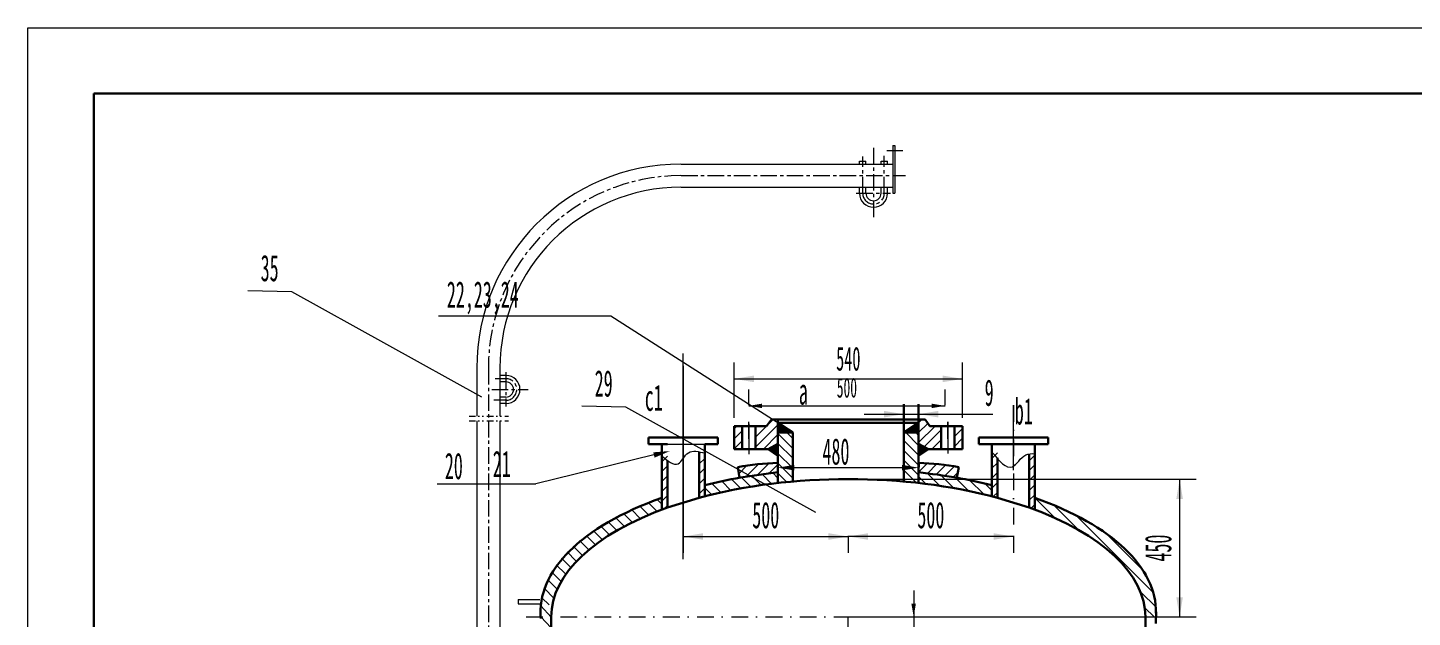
# Model space of a CAD drawing. Header units: millimetres. Extents: x -8058 to 12635, y -1342 to 1598.
# Drawn here: x 2119.8 to 2329.5, y 1508.2 to 1597.6 of the extents above; entities that cross this region are included whole.
import ezdxf

# ---------------------------------------------------------------- set-up
doc = ezdxf.new("R2010")
doc.units = ezdxf.units.MM
doc.header["$LTSCALE"] = 2
for name, pattern in [('CENTER', [2, 1.25, -0.25, 0.25, -0.25]), ('CENTERX2', [101.599999, 63.5, -12.7, 12.7, -12.7]), ('DASHDOTX2', [50.799999, 25.4, -12.7, 0, -12.7]), ('DIVIDE', [1.25, 0.5, -0.25, 0, -0.25, 0, -0.25])]:
    doc.linetypes.add(name, pattern=pattern)
doc.layers.get('0').update_dxf_attribs({"lineweight": 18})
for name, color, linetype, lineweight in [('1', 2, 'CENTER', 9), ('3', 4, 'DIVIDE', 9), ('A1', 7, 'Continuous', 30), ('定位线', 7, 'CENTERX2', 18), ('标注', 1, 'Continuous', 18), ('粗实线', 7, 'Continuous', 50), ('细粗线', 7, 'Continuous', 30)]:
    doc.layers.add(name, color=color, linetype=linetype, lineweight=lineweight)
doc.styles.get("Standard").update_dxf_attribs({"font": '', "width": 0.5})
doc.styles.get('Standard').set_extended_font_data('宋体')
doc.dimstyles.new('123', dxfattribs={"dimscale": 2, "dimtxt": 2.5, "dimasz": 2.5, "dimexe": 1.25, "dimexo": 0.625, "dimtad": 1, "dimdec": 0, "dimlfac": 20, "dimdsep": 46, "dimtxsty": 'Standard', "dimcen": 2.5, "dimdle": 5, "dimadec": 0, "dimazin": 0, "dimtfac": 1, "dimtdec": 0, "dimtmove": 0, "dimatfit": 3, "dimfxl": 1, "dimtolj": 1, "dimarcsym": 0})
pattern_1 = [(135, (0, 0), (-0.75, -0.75), [])]
pattern_2 = [(45, (0, 0), (-0.75, 0.75), [])]
pattern_3 = [(135, (0, 0), (-0.8980256, -0.8980256), [])]

# ---------------------------------------------------------------- blocks, each defined once
blk = doc.blocks.new('*X8')
at = {"layer": '标注', "linetype": 'Continuous'}
for points in [[(2244.07, 1520.48), (2247.07, 1519.98), (2247.07, 1520.98)], [(2269.07, 1520.48), (2266.07, 1519.98), (2266.07, 1520.98)]]:
    blk.add_hatch(color=0, dxfattribs=at).paths.add_polyline_path(points, flags=0)
at = {"layer": '标注', "color": 0, "linetype": 'Continuous'}
for p, q in [((2244.07, 1520.59), (2244.07, 1517.98)), ((2269.07, 1520.48), (2244.07, 1520.48)), ((2269.07, 1520.59), (2269.07, 1517.98))]:
    blk.add_line(p, q, dxfattribs=at)
at = {"layer": '标注', "color": 0, "insert": (2256.57, 1523.7), "char_height": 4, "width": 8, "attachment_point": 5}
blk.add_mtext('500', dxfattribs=at)
blk = doc.blocks.new('*X20')
at = {"layer": '标注', "linetype": 'Continuous'}
for points in [[(2294.25, 1529.18), (2294.75, 1526.18), (2293.75, 1526.18)], [(2294.25, 1508.28), (2294.75, 1511.28), (2293.75, 1511.28)]]:
    blk.add_hatch(color=0, dxfattribs=at).paths.add_polyline_path(points, flags=0)
at = {"layer": '标注', "color": 0, "linetype": 'Continuous'}
for p, q in [((2245.32, 1529.18), (2296.75, 1529.18)), ((2294.25, 1529.18), (2294.25, 1508.28)), ((2245.32, 1508.28), (2296.75, 1508.28))]:
    blk.add_line(p, q, dxfattribs=at)
at = {"layer": '标注', "color": 0, "insert": (2291.02, 1518.73), "char_height": 4, "width": 8.0894, "attachment_point": 5, "rotation": 90}
blk.add_mtext('450', dxfattribs=at)
blk = doc.blocks.new('*X21')
at = {"layer": '标注', "linetype": 'Continuous'}
for points in [[(2226.77, 1544.37), (2229.77, 1544.87), (2229.77, 1543.87)], [(2261.36, 1544.37), (2258.36, 1544.87), (2258.36, 1543.87)]]:
    blk.add_hatch(color=0, dxfattribs=at).paths.add_polyline_path(points, flags=0)
at = {"layer": '标注', "color": 0, "linetype": 'Continuous'}
for p, q in [((2226.77, 1538.45), (2226.77, 1546.87)), ((2261.36, 1538.45), (2261.36, 1546.87)), ((2226.77, 1544.37), (2261.36, 1544.37))]:
    blk.add_line(p, q, dxfattribs=at)
at = {"layer": '标注', "color": 0, "insert": (2244.07, 1547.4), "char_height": 3.6, "width": 7.2, "attachment_point": 5}
blk.add_mtext('540', dxfattribs=at)
blk = doc.blocks.new('*X23')
at = {"layer": '标注', "linetype": 'Continuous'}
for points in [[(2219.07, 1520.48), (2222.07, 1520.98), (2222.07, 1519.98)], [(2244.07, 1520.48), (2241.07, 1520.98), (2241.07, 1519.98)]]:
    blk.add_hatch(color=0, dxfattribs=at).paths.add_polyline_path(points, flags=0)
at = {"layer": '标注', "color": 0, "linetype": 'Continuous'}
for p, q in [((2219.07, 1534.23), (2219.07, 1517.98)), ((2219.07, 1520.48), (2244.07, 1520.48))]:
    blk.add_line(p, q, dxfattribs=at)
at = {"layer": '标注', "color": 0, "insert": (2231.57, 1523.7), "char_height": 4, "width": 8, "attachment_point": 5}
blk.add_mtext('500', dxfattribs=at)
blk = doc.blocks.new('*X24')
at = {"layer": '标注', "linetype": 'Continuous'}
for points in [[(2252.47, 1539.02), (2249.47, 1539.52), (2249.47, 1538.52)], [(2254.72, 1539.02), (2257.72, 1539.52), (2257.72, 1538.52)]]:
    blk.add_hatch(color=0, dxfattribs=at).paths.add_polyline_path(points, flags=0)
at = {"layer": '标注', "color": 0, "linetype": 'Continuous'}
for p, q in [((2252.47, 1539.24), (2252.47, 1536.52)), ((2254.72, 1539.24), (2254.72, 1536.52)), ((2246.47, 1539.02), (2265.98, 1539.02))]:
    blk.add_line(p, q, dxfattribs=at)
at = {"layer": '标注', "color": 0, "insert": (2265.4, 1542.25), "char_height": 4, "width": 8, "attachment_point": 5}
blk.add_mtext('9', dxfattribs=at)
blk = doc.blocks.new('*X25')
at = {"layer": '标注', "linetype": 'Continuous'}
for points in [[(2229, 1540.28), (2231, 1540.61), (2231, 1539.94)], [(2258.72, 1540.28), (2256.72, 1540.61), (2256.72, 1539.94)]]:
    blk.add_hatch(color=0, dxfattribs=at).paths.add_polyline_path(points, flags=0)
at = {"layer": '标注', "color": 0, "linetype": 'Continuous'}
for p, q in [((2229, 1540.36), (2229, 1542.78)), ((2258.72, 1540.36), (2258.72, 1542.78)), ((2229, 1540.28), (2258.72, 1540.28))]:
    blk.add_line(p, q, dxfattribs=at)
at = {"layer": '标注', "color": 0, "insert": (2243.86, 1543.01), "char_height": 3, "width": 6, "attachment_point": 5}
blk.add_mtext('500', dxfattribs=at)
blk = doc.blocks.new('*X56')
at = {"layer": '标注', "linetype": 'Continuous'}
for points in [[(2253.97, 1508.28), (2254.3, 1510.28), (2253.63, 1510.28)], [(2253.97, 1505.78), (2254.3, 1503.78), (2253.63, 1503.78)]]:
    blk.add_hatch(color=0, dxfattribs=at).paths.add_polyline_path(points, flags=0)
at = {"layer": '标注', "color": 0, "linetype": 'Continuous'}
for p, q in [((2253.97, 1512.28), (2253.97, 1499.53)), ((2245.32, 1508.28), (2256.47, 1508.28)), ((2245.32, 1505.78), (2256.47, 1505.78))]:
    blk.add_line(p, q, dxfattribs=at)
at = {"layer": '标注', "color": 0, "insert": (2250.74, 1500.81), "char_height": 4, "width": 8, "attachment_point": 5, "rotation": 90}
blk.add_mtext('50', dxfattribs=at)
blk = doc.blocks.new('*X57')
at = {"layer": '标注', "linetype": 'Continuous'}
blk.add_hatch(color=0, dxfattribs=at).paths.add_polyline_path([(27.55, -17.65), (25.73, -16.78), (26, -16.36)], flags=0)
at = {"layer": '标注', "color": 0, "linetype": 'Continuous'}
blk.add_line((27.55, -17.65), (0, 0), dxfattribs=at)
at = {"layer": '标注', "color": 0}
blk.add_line((0, 0), (0, 0), dxfattribs=at)
blk = doc.blocks.new('*X83')
at = {"layer": '标注', "color": 0, "linetype": 'Continuous'}
for p, q in [((6.68, -0.16), (0, 0)), ((35.45, -16.15), (6.68, -0.16))]:
    blk.add_line(p, q, dxfattribs=at)
at = {"layer": '标注', "color": 0}
blk.add_line((0, 0), (0, 0), dxfattribs=at)
blk = doc.blocks.new('*X84')
at = {"layer": '标注', "color": 0, "linetype": 'Continuous'}
for p, q in [((6.68, -0.16), (0, 0)), ((35.45, -16.15), (6.68, -0.16))]:
    blk.add_line(p, q, dxfattribs=at)
at = {"layer": '标注', "color": 0}
blk.add_line((0, 0), (0, 0), dxfattribs=at)

msp = doc.modelspace()

# ---------------------------------------------------------------- hatches: boundary and pattern name
at = {"layer": 'A1', "lineweight": 0}
h = msp.add_hatch(dxfattribs=at)
h.set_pattern_fill('JIS_WOOD', color=0, style=0, pattern_type=0)
h.set_pattern_definition(pattern_2)
h.paths.add_polyline_path([(2227.994, 1537.202), (2226.773, 1537.202), (2226.773, 1533.702), (2227.994, 1533.702)], flags=0)
h = msp.add_hatch(dxfattribs=at)
h.set_pattern_fill('JIS_WOOD', color=0, style=0, pattern_type=0)
h.set_pattern_definition(pattern_2)
h.paths.add_polyline_path([(2233.419, 1537.689), (2233.419, 1538.202), (2232.444, 1538.202), (2231.696, 1537.202), (2230.013, 1537.202), (2230.013, 1533.702), (2231.909, 1533.702), (2233.419, 1534.549)], flags=0)
at = {"layer": 'A1'}
for points in [[(2233.419, 1537.689), (2233.419, 1536.221), (2235.669, 1536.221)], [(2233.419, 1537.689), (2233.419, 1536.221), (2235.669, 1536.221)], [(2254.719, 1537.689), (2252.469, 1536.221), (2254.719, 1536.221)], [(2233.419, 1534.549), (2231.909, 1533.702), (2233.419, 1532.726)], [(2256.229, 1533.702), (2254.719, 1534.549), (2254.719, 1532.726)]]:
    msp.add_hatch(color=0, dxfattribs=at).paths.add_polyline_path(points, flags=0)
at = {"layer": 'A1', "lineweight": 0}
h = msp.add_hatch(dxfattribs=at)
h.set_pattern_fill('JIS_WOOD', color=0, style=0, pattern_type=0)
h.set_pattern_definition(pattern_2)
h.paths.add_polyline_path([(2258.125, 1537.202), (2256.442, 1537.202), (2255.694, 1538.202), (2254.719, 1538.202), (2254.719, 1537.689), (2254.719, 1536.221), (2254.719, 1534.549), (2256.229, 1533.702), (2258.125, 1533.702)], flags=0)
h = msp.add_hatch(dxfattribs=at)
h.set_pattern_fill('JIS_WOOD', color=0, style=0, pattern_type=0)
h.set_pattern_definition(pattern_2)
h.paths.add_polyline_path([(2261.365, 1537.202), (2260.144, 1537.202), (2260.144, 1533.702), (2261.365, 1533.702)], flags=0)
h = msp.add_hatch(dxfattribs=at)
h.set_pattern_fill('JIS_WOOD', color=0, style=0, pattern_type=0)
h.set_pattern_definition(pattern_1)
edge = h.paths.add_edge_path(flags=0)
edge.add_line((2235.669, 1536.221), (2233.419, 1536.221))
edge.add_line((2233.419, 1536.221), (2233.419, 1528.586))
edge.add_line((2233.419, 1528.586), (2235.669, 1528.812))
edge.add_spline(control_points=[(2235.669, 1528.812), (2234.538, 1528.712), (2233.419, 1528.586)], knot_values=[0, 0, 0, 2.2614186, 2.2614186, 2.2614186], weights=[1, 1, 1], degree=2, periodic=0)
edge.add_line((2235.669, 1528.812), (2235.669, 1536.221))
h = msp.add_hatch(dxfattribs=at)
h.set_pattern_fill('JIS_WOOD', color=0, style=0, pattern_type=0)
h.set_pattern_definition(pattern_1)
edge = h.paths.add_edge_path(flags=0)
edge.add_line((2254.719, 1536.221), (2252.469, 1536.221))
edge.add_line((2252.469, 1536.221), (2252.469, 1528.812))
edge.add_line((2252.469, 1528.812), (2254.719, 1528.586))
edge.add_spline(control_points=[(2254.719, 1528.586), (2253.6, 1528.712), (2252.469, 1528.812)], knot_values=[0, 0, 0, 2.2614186, 2.2614186, 2.2614186], weights=[1, 1, 1], degree=2, periodic=0)
edge.add_line((2254.719, 1528.586), (2254.719, 1536.221))
h = msp.add_hatch(dxfattribs=at)
h.set_pattern_fill('JIS_WOOD', color=0, style=0, pattern_type=0)
h.set_pattern_definition(pattern_2)
edge = h.paths.add_edge_path(flags=0)
edge.add_spline(control_points=[(2222.319, 1533.066), (2222.035, 1533.135), (2221.75, 1533.204), (2221.469, 1533.251)], knot_values=[0, 0, 0, 0, 0.8701692, 0.8701692, 0.8701692, 0.8701692], weights=[1, 1, 1, 1], degree=3, periodic=0)
edge.add_line((2221.469, 1533.251), (2221.469, 1527.981))
edge.add_line((2221.469, 1527.981), (2221.469, 1526.353))
edge.add_line((2221.469, 1526.353), (2222.319, 1526.576))
edge.add_spline(control_points=[(2222.319, 1526.576), (2221.891, 1526.467), (2221.469, 1526.353)], knot_values=[0, 0, 0, 0.8789197, 0.8789197, 0.8789197], weights=[1, 1, 1], degree=2, periodic=0)
edge.add_line((2222.319, 1526.576), (2222.319, 1527.981))
edge.add_line((2222.319, 1527.981), (2222.319, 1533.066))
h = msp.add_hatch(dxfattribs=at)
h.set_pattern_fill('JIS_WOOD', color=0, style=0, pattern_type=0)
h.set_pattern_definition(pattern_2)
edge = h.paths.add_edge_path(flags=0)
edge.add_spline(control_points=[(2266.669, 1533.251), (2266.388, 1533.204), (2266.104, 1533.135), (2265.819, 1533.066)], knot_values=[0, 0, 0, 0, 0.8701692, 0.8701692, 0.8701692, 0.8701692], weights=[1, 1, 1, 1], degree=3, periodic=0)
edge.add_line((2265.819, 1533.066), (2265.819, 1527.981))
edge.add_line((2265.819, 1527.981), (2265.819, 1526.576))
edge.add_line((2265.819, 1526.576), (2266.669, 1526.353))
edge.add_spline(control_points=[(2266.669, 1526.353), (2266.247, 1526.467), (2265.819, 1526.576)], knot_values=[0, 0, 0, 0.8789197, 0.8789197, 0.8789197], weights=[1, 1, 1], degree=2, periodic=0)
edge.add_line((2266.669, 1526.353), (2266.669, 1527.981))
edge.add_line((2266.669, 1527.981), (2266.669, 1533.251))
h = msp.add_hatch(dxfattribs=at)
h.set_pattern_fill('JIS_WOOD', color=0, style=0, pattern_type=0)
h.set_pattern_definition(pattern_2)
edge = h.paths.add_edge_path(flags=0)
edge.add_line((2216.669, 1532.677), (2215.819, 1532.677))
edge.add_line((2215.819, 1532.677), (2215.819, 1527.981))
edge.add_line((2215.819, 1527.981), (2215.819, 1524.548))
edge.add_line((2215.819, 1524.548), (2216.669, 1524.859))
edge.add_spline(control_points=[(2216.669, 1524.859), (2216.24, 1524.706), (2215.819, 1524.548)], knot_values=[0, 0, 0, 0.9049924, 0.9049924, 0.9049924], weights=[1, 1, 1], degree=2, periodic=0)
edge.add_line((2216.669, 1524.859), (2216.669, 1527.981))
edge.add_line((2216.669, 1527.981), (2216.669, 1532.677))
h = msp.add_hatch(dxfattribs=at)
h.set_pattern_fill('JIS_WOOD', color=0, style=0, pattern_type=0)
h.set_pattern_definition(pattern_2)
edge = h.paths.add_edge_path(flags=0)
edge.add_arc((2233.822, 1498.905), 32.721, 90.77673, 101.44219)
edge.add_line((2227.331, 1530.976), (2227.611, 1529.381))
edge.add_line((2227.611, 1529.381), (2233.419, 1530.205))
edge.add_spline(control_points=[(2233.419, 1530.205), (2230.457, 1529.882), (2227.611, 1529.381)], knot_values=[0, 0, 0, 5.8672664, 5.8672664, 5.8672664], weights=[1, 1, 1], degree=2, periodic=0)
edge.add_line((2233.378, 1530.201), (2233.378, 1531.623))
h = msp.add_hatch(dxfattribs=at)
h.set_pattern_fill('JIS_WOOD', color=0, style=0, pattern_type=0)
h.set_pattern_definition(pattern_2)
edge = h.paths.add_edge_path(flags=0)
edge.add_arc((2254.316, 1498.905), 32.721, 78.55781, 89.22327)
edge.add_line((2254.76, 1531.623), (2254.719, 1530.205))
edge.add_line((2254.719, 1530.205), (2260.527, 1529.381))
edge.add_spline(control_points=[(2260.527, 1529.381), (2257.681, 1529.882), (2254.719, 1530.205)], knot_values=[0, 0, 0, 5.8672664, 5.8672664, 5.8672664], weights=[1, 1, 1], degree=2, periodic=0)
edge.add_line((2260.527, 1529.381), (2260.807, 1530.976))
h = msp.add_hatch(dxfattribs=at)
h.set_pattern_fill('JIS_WOOD', color=0, style=0, pattern_type=0)
h.set_pattern_definition(pattern_2)
edge = h.paths.add_edge_path(flags=0)
edge.add_line((2272.319, 1532.677), (2271.469, 1532.677))
edge.add_line((2271.469, 1532.677), (2271.469, 1527.981))
edge.add_line((2271.469, 1527.981), (2271.469, 1524.859))
edge.add_line((2271.469, 1524.859), (2272.319, 1524.548))
edge.add_spline(control_points=[(2272.319, 1524.548), (2271.898, 1524.706), (2271.469, 1524.859)], knot_values=[0, 0, 0, 0.9049924, 0.9049924, 0.9049924], weights=[1, 1, 1], degree=2, periodic=0)
edge.add_line((2272.319, 1524.548), (2272.319, 1527.981))
edge.add_line((2272.319, 1527.981), (2272.319, 1532.677))
h = msp.add_hatch(dxfattribs=at)
h.set_pattern_fill('ANSI31', color=0, style=0, pattern_type=0)
h.set_pattern_definition(pattern_3)
edge = h.paths.add_edge_path(flags=0)
edge.add_spline(control_points=[(2233.419, 1528.586), (2227.58, 1527.925), (2222.319, 1526.576)], knot_values=[0, 0, 0, 11.2894531, 11.2894531, 11.2894531], weights=[1, 1, 1], degree=2, periodic=0)
edge.add_line((2233.419, 1528.586), (2233.419, 1530.205))
edge.add_spline(control_points=[(2233.419, 1530.205), (2227.603, 1529.57), (2222.319, 1528.271)], knot_values=[0, 0, 0, 11.2754372, 11.2754372, 11.2754372], weights=[1, 1, 1], degree=2, periodic=0)
edge.add_line((2222.319, 1528.271), (2222.319, 1527.981))
edge.add_line((2222.319, 1527.981), (2222.319, 1526.576))
h = msp.add_hatch(dxfattribs=at)
h.set_pattern_fill('ANSI31', color=0, style=0, pattern_type=0)
h.set_pattern_definition(pattern_3)
edge = h.paths.add_edge_path(flags=0)
edge.add_spline(control_points=[(2265.819, 1528.271), (2263.247, 1528.903), (2260.527, 1529.381)], knot_values=[0, 0, 0, 5.4081208, 5.4081208, 5.4081208], weights=[1, 1, 1], degree=2, periodic=0)
edge.add_spline(control_points=[(2260.527, 1529.381), (2257.681, 1529.882), (2254.719, 1530.205)], knot_values=[0, 0, 0, 5.8672664, 5.8672664, 5.8672664], weights=[1, 1, 1], degree=2, periodic=0)
edge.add_line((2254.719, 1530.205), (2254.719, 1528.586))
edge.add_line((2254.719, 1528.586), (2265.819, 1526.576))
edge.add_spline(control_points=[(2265.819, 1526.576), (2260.558, 1527.925), (2254.719, 1528.586)], knot_values=[0, 0, 0, 11.2894531, 11.2894531, 11.2894531], weights=[1, 1, 1], degree=2, periodic=0)
edge.add_line((2265.819, 1526.576), (2265.819, 1528.271))
h = msp.add_hatch(dxfattribs=at)
h.set_pattern_fill('ANSI31', color=0, style=0, pattern_type=0)
h.set_pattern_definition(pattern_3)
edge = h.paths.add_edge_path(flags=0)
edge.add_spline(control_points=[(2215.819, 1524.548), (2200.911, 1518.964), (2199.241, 1510.103)], knot_values=[0, 0, 0, 22.9599336, 22.9599336, 22.9599336], weights=[1, 1, 1], degree=2, periodic=0)
edge.add_line((2215.819, 1524.548), (2215.819, 1526.338))
edge.add_spline(control_points=[(2215.819, 1526.338), (2198.543, 1520.206), (2197.519, 1510.103)], knot_values=[0, 0, 0, 25.790932, 25.790932, 25.790932], weights=[1, 1, 1], degree=2, periodic=0)
edge.add_line((2197.519, 1510.103), (2199.241, 1510.103))
h = msp.add_hatch(dxfattribs=at)
h.set_pattern_fill('ANSI31', color=0, style=0, pattern_type=0)
h.set_pattern_definition(pattern_3)
edge = h.paths.add_edge_path(flags=0)
edge.add_spline(control_points=[(2290.671, 1509.08), (2290.671, 1519.825), (2272.319, 1526.338)], knot_values=[0, 0, 0, 26.8566057, 26.8566057, 26.8566057], weights=[1, 1, 1], degree=2, periodic=0)
edge.add_line((2272.319, 1526.338), (2272.319, 1524.548))
edge.add_line((2272.319, 1524.548), (2289.069, 1508.28))
edge.add_spline(control_points=[(2289.069, 1508.28), (2289.069, 1518.274), (2272.319, 1524.548)], knot_values=[0, 0, 0, 24.8518301, 24.8518301, 24.8518301], weights=[1, 1, 1], degree=2, periodic=0)
edge.add_line((2289.069, 1508.28), (2290.67, 1508.28))
edge.add_line((2290.67, 1508.28), (2290.671, 1509.054))
edge.add_spline(control_points=[(2290.671, 1509.054), (2290.671, 1509.067), (2290.671, 1509.08)], knot_values=[0, 0, 0, 0.0253579, 0.0253579, 0.0253579], weights=[1, 1, 1], degree=2, periodic=0)
at = {"layer": '标注'}
for points in [[(2214.532, 1533.239), (2217.059, 1533.429), (2214.73, 1532.43)], [(2235.878, 1531.331), (2235.878, 1530.498), (2233.378, 1530.914)], [(2252.219, 1531.331), (2252.219, 1530.498), (2254.719, 1530.914)]]:
    msp.add_hatch(color=0, dxfattribs=at).paths.add_polyline_path(points, flags=0)

# ---------------------------------------------------------------- linework, layer by layer
at = {"color": 0}
for p, q in [((2250.807, 1579.764), (2251.132, 1579.764)), ((2250.807, 1579.764), (2250.807, 1572.525)), ((2251.132, 1579.764), (2251.132, 1572.525)), ((2245.774, 1577.384), (2246.746, 1577.384)), ((2245.774, 1576.92), (2245.774, 1577.384)), ((2246.746, 1576.92), (2246.746, 1577.384)), ((2249.036, 1577.384), (2250.008, 1577.384)), ((2249.036, 1576.92), (2249.036, 1577.384)), ((2250.008, 1576.92), (2250.008, 1577.384)), ((2218.758, 1576.92), (2250.807, 1576.92)), ((2218.758, 1573.421), (2250.807, 1573.421)), ((2245.774, 1572.503), (2245.774, 1573.421)), ((2246.746, 1572.503), (2246.746, 1573.421)), ((2249.036, 1572.503), (2249.036, 1573.421)), ((2250.008, 1572.503), (2250.008, 1573.421)), ((2250.807, 1572.525), (2251.132, 1572.525)), ((2187.807, 1546.005), (2187.807, 1538.71)), ((2191.307, 1546.005), (2191.307, 1538.71)), ((2192.225, 1544.882), (2191.307, 1544.882)), ((2192.225, 1543.91), (2191.307, 1543.91)), ((2192.225, 1541.619), (2191.307, 1541.619)), ((2192.225, 1540.647), (2191.307, 1540.647)), ((2187.807, 1538.014), (2187.807, 1498.288)), ((2191.307, 1538.014), (2191.307, 1498.288)), ((2194.094, 1510.926), (2197.335, 1510.926)), ((2194.094, 1510.926), (2194.094, 1510.278)), ((2194.094, 1510.278), (2197.335, 1510.278))]:
    msp.add_line(p, q, dxfattribs=at)
for centre, radius, start, end in [((2218.723, 1546.005), 30.915, 90, 180), ((2218.723, 1546.005), 27.415, 90, 180), ((2247.891, 1572.503), 2.117, 180, 0), ((2247.891, 1572.503), 1.145, 180, 0), ((2192.225, 1542.764), 2.117, 270, 90), ((2192.225, 1542.764), 1.145, 270, 90)]:
    msp.add_arc(centre, radius, start, end, dxfattribs=at)
at = {"layer": '1', "color": 0}
for p, q in [((2247.891, 1579.402), (2247.891, 1568.773)), ((2246.26, 1572.503), (2246.26, 1578.087)), ((2249.522, 1572.503), (2249.522, 1578.16)), ((2249.899, 1578.979), (2252.333, 1578.979)), ((2218.758, 1575.17), (2252.739, 1575.17)), ((2245.28, 1572.503), (2250.471, 1572.503)), ((2189.557, 1546.005), (2189.557, 1455.983)), ((2192.225, 1544.396), (2190.574, 1544.396)), ((2192.225, 1545.376), (2192.225, 1540.184)), ((2190.075, 1542.764), (2195.605, 1542.764)), ((2192.225, 1541.133), (2190.374, 1541.133))]:
    msp.add_line(p, q, dxfattribs=at)
for centre, radius, start, end in [((2218.723, 1546.005), 29.165, 90, 180), ((2247.891, 1572.503), 1.631, 180, 0), ((2192.225, 1542.764), 1.631, 270, 90)]:
    msp.add_arc(centre, radius, start, end, dxfattribs=at)
at = {"layer": '3', "color": 0}
for p, q in [((2186.628, 1538.71), (2192.598, 1538.71)), ((2186.628, 1538.014), (2192.598, 1538.014))]:
    msp.add_line(p, q, dxfattribs=at)
at = {"layer": 'A1', "color": 0, "linetype": 'DASHDOTX2', "lineweight": 0}
for p, q in [((2195.171, 1553.873), (2181.99, 1553.873)), ((2187.793, 1528.409), (2181.792, 1528.409))]:
    msp.add_line(p, q, dxfattribs=at)
at = {"layer": 'A1', "color": 0, "lineweight": 30}
for p, q in [((2231.696, 1537.202), (2226.773, 1537.202)), ((2227.994, 1537.202), (2227.994, 1533.702)), ((2230.013, 1537.202), (2230.013, 1533.702)), ((2232.444, 1538.202), (2231.696, 1537.202)), ((2233.419, 1537.689), (2254.719, 1537.689)), ((2233.419, 1537.689), (2233.419, 1528.586)), ((2255.694, 1538.202), (2256.442, 1537.202)), ((2256.442, 1537.202), (2261.365, 1537.202)), ((2260.144, 1537.202), (2258.125, 1537.202)), ((2258.125, 1537.202), (2258.125, 1533.702)), ((2260.144, 1537.202), (2260.144, 1533.702)), ((2213.819, 1534.481), (2213.819, 1535.481)), ((2213.819, 1535.481), (2224.319, 1535.481)), ((2224.319, 1534.481), (2224.319, 1535.481)), ((2235.669, 1536.221), (2235.669, 1528.812)), ((2252.469, 1536.221), (2252.469, 1528.812)), ((2254.719, 1536.221), (2254.719, 1528.586)), ((2263.819, 1534.481), (2263.819, 1535.481)), ((2274.319, 1535.481), (2263.819, 1535.481)), ((2274.319, 1534.481), (2274.319, 1535.481)), ((2215.819, 1527.981), (2215.819, 1534.481)), ((2221.469, 1527.981), (2221.469, 1533.251)), ((2222.319, 1534.481), (2222.319, 1527.981)), ((2222.319, 1534.481), (2224.319, 1534.481)), ((2231.909, 1533.702), (2226.773, 1533.702)), ((2256.229, 1533.702), (2261.365, 1533.702)), ((2265.819, 1534.481), (2263.819, 1534.481)), ((2272.319, 1534.481), (2265.819, 1534.481)), ((2265.819, 1534.481), (2265.819, 1526.576)), ((2271.469, 1533.014), (2271.469, 1527.981)), ((2272.319, 1527.981), (2272.319, 1534.481)), ((2272.319, 1534.481), (2274.319, 1534.481)), ((2216.669, 1532.019), (2216.669, 1527.981)), ((2227.331, 1530.976), (2227.611, 1529.381)), ((2260.807, 1530.976), (2260.527, 1529.381)), ((2266.669, 1526.353), (2266.669, 1532.426)), ((2215.819, 1527.981), (2215.819, 1524.548)), ((2216.669, 1527.981), (2216.669, 1524.859)), ((2221.469, 1527.981), (2221.469, 1526.353)), ((2222.319, 1527.981), (2222.319, 1526.576)), ((2271.469, 1527.981), (2271.469, 1524.859)), ((2272.319, 1527.981), (2272.319, 1524.548)), ((2221.469, 1526.353), (2216.669, 1524.859))]:
    msp.add_line(p, q, dxfattribs=at)
at = {"layer": 'A1', "color": 0}
for p, q in [((2226.773, 1537.202), (2226.773, 1533.702)), ((2227.994, 1537.202), (2230.013, 1537.202)), ((2233.419, 1537.689), (2233.419, 1538.202)), ((2233.419, 1537.689), (2235.669, 1536.221)), ((2254.719, 1537.689), (2252.469, 1536.221)), ((2254.719, 1537.689), (2254.719, 1538.202)), ((2254.719, 1537.689), (2254.719, 1536.221)), ((2261.365, 1537.202), (2261.365, 1533.702)), ((2235.669, 1536.221), (2233.378, 1536.221)), ((2252.469, 1536.221), (2254.719, 1536.221)), ((2252.469, 1536.221), (2252.469, 1528.812)), ((2252.469, 1536.221), (2254.719, 1536.221)), ((2254.719, 1536.221), (2254.719, 1528.586)), ((2215.819, 1534.481), (2213.819, 1534.481)), ((2215.819, 1534.481), (2216.669, 1534.481)), ((2233.419, 1534.549), (2231.909, 1533.702)), ((2231.909, 1533.702), (2233.419, 1532.726)), ((2254.719, 1534.549), (2256.229, 1533.702)), ((2256.229, 1533.702), (2254.719, 1532.726)), ((2272.319, 1534.481), (2271.469, 1534.481)), ((2215.92, 1532.677), (2215.819, 1532.677)), ((2227.331, 1530.976), (2227.611, 1529.381)), ((2233.378, 1531.623), (2233.419, 1531.623)), ((2233.378, 1530.946), (2233.378, 1530.977)), ((2254.76, 1531.623), (2254.719, 1530.205)), ((2254.719, 1530.946), (2254.719, 1530.977)), ((2254.719, 1530.205), (2254.719, 1528.586)), ((2199.069, 1508.28), (2199.069, 1505.78)), ((2289.069, 1508.28), (2289.069, 1469.574)), ((2290.671, 1509.08), (2290.669, 1507.297))]:
    msp.add_line(p, q, dxfattribs=at)
at = {"layer": 'A1', "color": 0, "linetype": 'ByBlock', "lineweight": 30}
for p, q in [((2244.069, 1538.202), (2232.444, 1538.202)), ((2244.069, 1538.202), (2255.694, 1538.202)), ((2266.669, 1526.353), (2271.469, 1524.859))]:
    msp.add_line(p, q, dxfattribs=at)
at = {"layer": 'A1', "color": 0, "linetype": 'ByBlock'}
msp.add_line((2244.069, 1538.202), (2254.719, 1538.202), dxfattribs=at)
at = {"layer": 'A1', "color": 0, "lineweight": 0}
for p, q in [((2197.487, 1509.968), (2199.061, 1508.273)), ((2197.497, 1508.301), (2199.069, 1506.622))]:
    msp.add_line(p, q, dxfattribs=at)
at = {"layer": 'A1', "color": 0, "lineweight": 30}
for centre, start, end in [((2233.822, 1498.905), 90.77673, 101.44219), ((2254.316, 1498.905), 78.55781, 89.22327)]:
    msp.add_arc(centre, 32.721, start, end, dxfattribs=at)
at = {"layer": 'A1', "color": 0}
for centre, major_axis, ratio, start_param, end_param in [((2244.069, 1508.28), (-45, 0), 0.4644444, 4.1862223, 5.2385557), ((2244.069, 1509.08), (-46.602, 0), 0.4656429, 5.3636554, 6.3306126), ((2244.069, 1508.28), (-45, 0), 0.4644444, 5.3670481, 6.2831853)]:
    msp.add_ellipse(centre, major_axis=major_axis, ratio=ratio, start_param=start_param, end_param=end_param, dxfattribs=at)
at = {"layer": 'A1', "color": 0, "linetype": 'ByBlock', "lineweight": 30}
for centre, major_axis, ratio, start_param, end_param in [((2244.069, 1509.08), (-46.602, 0), 0.4656429, 4.9429562, 5.1979627), ((2244.069, 1509.08), (-46.602, 0), 0.4656429, 4.2268153, 4.4827416), ((2244.069, 1508.28), (-45, 0), 0.4644444, 3.1415927, 4.0577298), ((2244.069, 1509.08), (-46.602, 0), 0.4656429, 3.1317962, 4.0611226)]:
    msp.add_ellipse(centre, major_axis=major_axis, ratio=ratio, start_param=start_param, end_param=end_param, dxfattribs=at)
at = {"layer": '定位线', "color": 0, "linetype": 'DASHDOTX2'}
for p, q in [((2219.069, 1517.03), (2219.069, 1548.233)), ((2269.069, 1530.549), (2269.069, 1540.384)), ((2229.004, 1537.55), (2229.004, 1532.983)), ((2259.134, 1537.869), (2259.134, 1533.041))]:
    msp.add_line(p, q, dxfattribs=at)
at = {"layer": '定位线', "color": 0}
msp.add_line((2219.069, 1546.342), (2219.069, 1523.808), dxfattribs=at)
at = {"layer": '定位线', "color": 0, "linetype": 'DASHDOTX2', "ltscale": 0.05}
for p, q in [((2269.069, 1540.384), (2269.069, 1521.844)), ((2195.279, 1508.28), (2296.407, 1508.28))]:
    msp.add_line(p, q, dxfattribs=at)
at = {"layer": '标注', "color": 0}
for p, q in [((2208.117, 1553.873), (2195.171, 1553.873)), ((2215.819, 1534.481), (2222.319, 1534.481)), ((2214.631, 1532.835), (2196.747, 1528.456)), ((2235.878, 1530.914), (2252.219, 1530.914)), ((2196.723, 1528.429), (2187.793, 1528.429))]:
    msp.add_line(p, q, dxfattribs=at)
at = {"layer": '标注', "color": 0, "lineweight": 30}
for p, q in [((2252.469, 1533.765), (2252.469, 1540.557)), ((2254.719, 1533.765), (2254.719, 1540.557))]:
    msp.add_line(p, q, dxfattribs=at)
at = {"layer": '标注', "color": 0, "linetype": 'DASHDOTX2', "ltscale": 0.05}
for p, q in [((2229.004, 1535.298), (2229.004, 1539.106)), ((2259.134, 1535.298), (2259.134, 1539.106))]:
    msp.add_line(p, q, dxfattribs=at)
at = {"layer": '标注', "color": 0, "linetype": 'ByBlock'}
msp.add_line((2244.069, 1505.78), (2244.069, 1508.28), dxfattribs=at)
at = {"layer": '标注', "color": 0, "linetype": 'DASHDOTX2'}
msp.add_line((2244.069, 1508.28), (2292.719, 1508.28), dxfattribs=at)
at = {"layer": '标注', "color": 0}
for points, knots in [([(2215.834, 1532.685), (2216.732, 1531.941), (2218.382, 1530.573), (2219.673, 1533.854), (2221.414, 1533.355), (2222.317, 1533.095)], [0, 0, 0, 0, 2.7763589, 5.1001779, 7.6066885, 7.6066885, 7.6066885, 7.6066885]), ([(2265.831, 1533.275), (2266.914, 1531.961), (2268.772, 1529.707), (2270.431, 1533.048), (2271.832, 1533.063), (2272.319, 1533.027)], [0, 0, 0, 0, 3.869632, 6.6398669, 8.060489, 8.060489, 8.060489, 8.060489])]:
    msp.add_open_spline(points, degree=3, knots=knots, dxfattribs=at)
at = {"layer": '粗实线', "lineweight": 9}
for p, q in [((2119.788, 756.6), (2119.788, 1597.6)), ((2119.788, 1597.6), (2713.788, 1597.6))]:
    msp.add_line(p, q, dxfattribs=at)
at = {"layer": '细粗线'}
for p, q in [((2129.788, 781.6), (2129.788, 1587.6)), ((2129.788, 1587.6), (2703.788, 1587.6))]:
    msp.add_line(p, q, dxfattribs=at)

# ---------------------------------------------------------------- block references
at = {"layer": '标注', "color": 0}
for name, p in [('*X83', (2153.129, 1557.734)), ('*X57', (2208.117, 1553.873)), ('*X84', (2203.717, 1540.25))]:
    msp.add_blockref(name, p, dxfattribs=at)

# ---------------------------------------------------------------- texts
at = {"layer": '标注', "color": 0, "width": 0.5}
msp.add_text('20', height=4, dxfattribs=at).set_placement((2182.967, 1529.171))
at = {"layer": '标注', "color": 0, "char_height": 4}
for s, insert, width, attachment_point in [('35', (2157.793, 1563.17), 19.68326, 3), ('22,23,24', (2183.271, 1559.158), 28.88988, 1), ('29', (2208.381, 1545.687), 19.68326, 3), ('c1', (2213.247, 1543.526), 7.86815, 1), ('\\pxt0.28125;a', (2236.579, 1544.479), 7.86815, 1), ('b1', (2269.29, 1541.46), 7.86815, 1), ('480', (2240.162, 1535.375), 7.86815, 1), ('21', (2190.225, 1533.477), 55.14766, 1)]:
    msp.add_mtext(s, dxfattribs=dict(at, insert=insert, width=width, attachment_point=attachment_point))

# ---------------------------------------------------------------- dimensions: what is measured, and where the dimension line sits
at = {"layer": '标注', "color": 0}
dim = msp.add_linear_dim(base=(2261.365, 1544.372), p1=(2226.773, 1537.202), p2=(2261.365, 1537.202), text='540', dimstyle='123', override={"dimtxt": 1.8, "dimasz": 1.5, "dimsah": 1, "dimdle": 3, "dimtzin": 0}, dxfattribs=at)
dim.commit()
dim.dimension.update_dxf_attribs({"geometry": '*X21', "text_midpoint": (2244.069, 1547.402)})
for base, p1, p2, text, override, picture, middle in [((2258.719, 1540.277), (2229.004, 1539.106), (2258.719, 1539.106), '500', {"dimtxt": 1.5, "dimasz": 1, "dimsah": 1, "dimdle": 2, "dimtzin": 0}, '*X25', (2243.861, 1543.01)), ((2254.719, 1539.02), (2252.469, 1540.494), (2254.719, 1540.494), '9', {"dimtxt": 2, "dimasz": 1.5, "dimsah": 1, "dimdle": 3, "dimtzin": 0}, '*X24', (2265.4, 1542.248))]:
    dim = msp.add_linear_dim(base=base, p1=p1, p2=p2, text=text, dimstyle='123', override=override, dxfattribs=at)
    dim.commit()
    dim.dimension.update_dxf_attribs({"geometry": picture, "text_midpoint": middle, "dimtype": 160})
for p1, p2, picture, middle in [((2219.069, 1535.481), (2244.069, 1520.476), '*X23', (2231.569, 1523.703)), ((2269.069, 1521.844), (2244.069, 1521.844), '*X8', (2256.569, 1523.703))]:
    dim = msp.add_linear_dim(base=(2244.069, 1520.476), p1=p1, p2=p2, dimstyle='123', override={"dimtxt": 2, "dimasz": 1.5, "dimsah": 1, "dimdle": 3, "dimtzin": 0}, dxfattribs=at)
    dim.commit()
    dim.dimension.update_dxf_attribs({"geometry": picture, "text_midpoint": middle})
dim = msp.add_linear_dim(base=(2294.252, 1508.28), p1=(2244.069, 1529.18), p2=(2244.069, 1508.28), angle=270, text='450', dimstyle='123', override={"dimtxt": 2, "dimasz": 1.5, "dimsah": 1, "dimdle": 3, "dimtzin": 0}, dxfattribs=at)
dim.commit()
dim.dimension.update_dxf_attribs({"geometry": '*X20', "text_midpoint": (2291.025, 1518.73)})
dim = msp.add_linear_dim(base=(2253.968, 1505.78), p1=(2244.069, 1508.28), p2=(2244.069, 1505.78), angle=270, dimstyle='123', override={"dimtxt": 2, "dimasz": 1, "dimsah": 1, "dimdle": 2, "dimtzin": 0}, dxfattribs=at)
dim.commit()
dim.dimension.update_dxf_attribs({"geometry": '*X56', "text_midpoint": (2250.74, 1500.806)})

doc.saveas('drawing.dxf')
